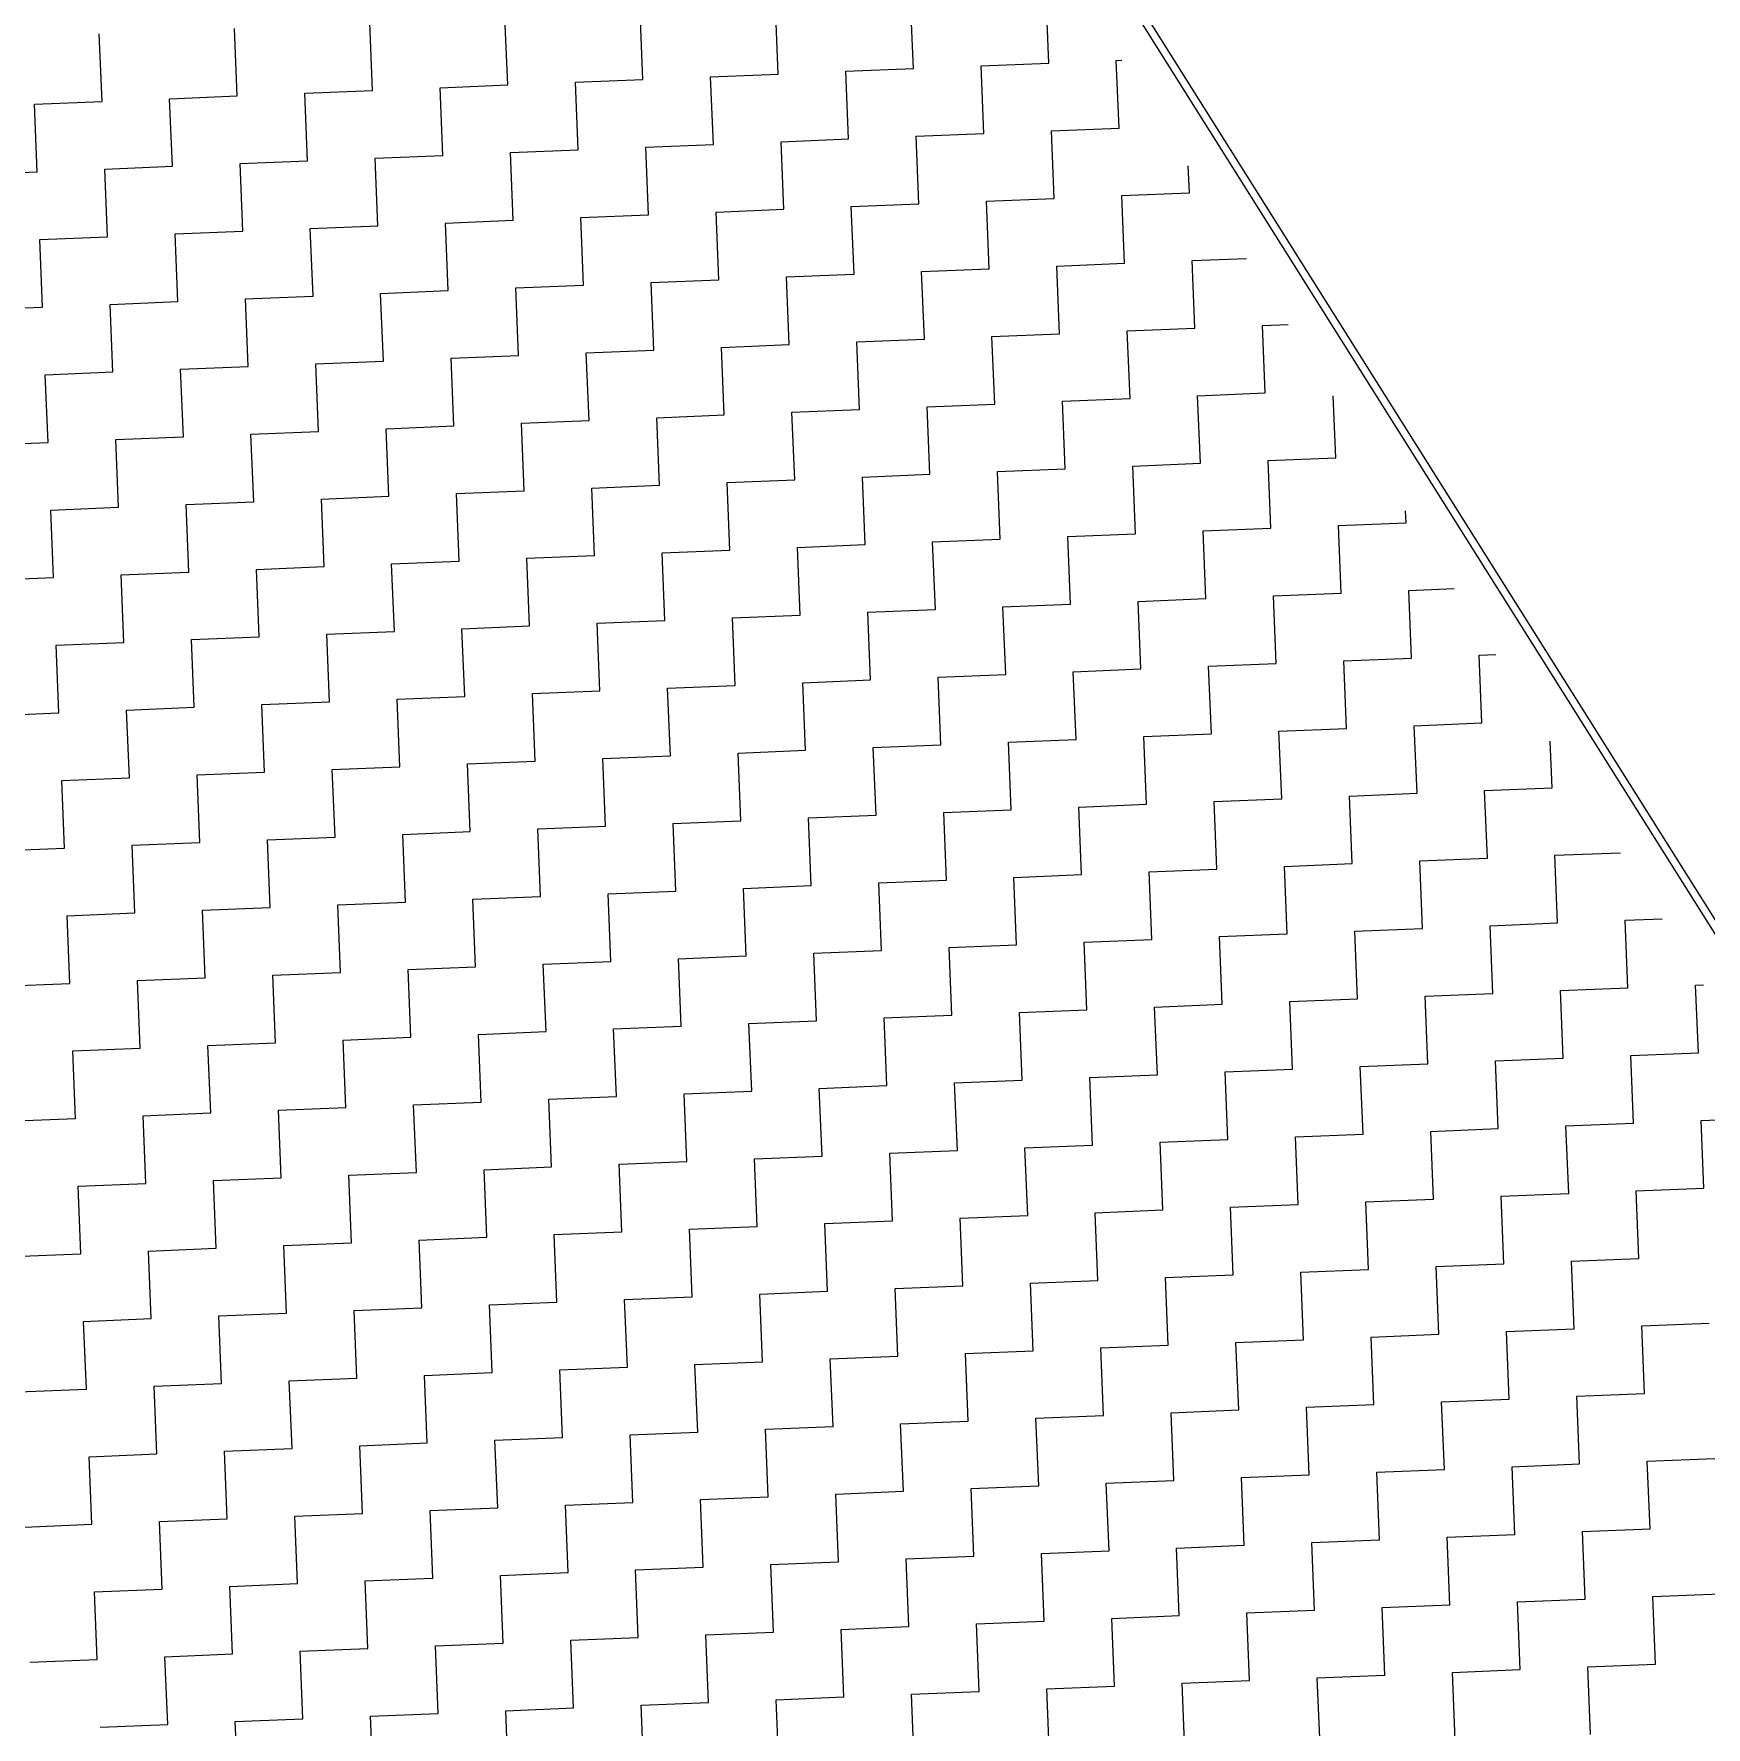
# Model space of a CAD drawing. Header units: metres. Extents: x 281802 to 284768, y 2076477 to 2081449.
# Drawn here: x 281966.5 to 282072.8, y 2077257.9 to 2077365.5 of the extents above; entities that cross this region are included whole.
import ezdxf

# ---------------------------------------------------------------- set-up
doc = ezdxf.new("R2010")
doc.units = ezdxf.units.M
doc.layers.add('POLY_HATCH', color=12, linetype='Continuous')
doc.layers.add('POLY_PARCEL', color=6, linetype='Continuous')

msp = doc.modelspace()

# ---------------------------------------------------------------- linework, layer by layer
at = {"layer": 'POLY_HATCH'}
msp.add_line((282091.99, 2077279.56), (282005.34, 2077417.31), dxfattribs=at)
at = {"layer": 'POLY_HATCH', "linetype": 'Continuous'}
for p, q in [((282031, 2077363.64), (282030.82, 2077367.94)), ((282005.2, 2077362.59), (282005.03, 2077366.89)), ((282013.8, 2077362.94), (282013.63, 2077367.24)), ((282022.4, 2077363.29), (282022.22, 2077367.59)), ((281979.41, 2077361.55), (281979.24, 2077365.85)), ((281988.01, 2077361.9), (281987.84, 2077366.2)), ((281996.61, 2077362.25), (281996.43, 2077366.54)), ((281970.82, 2077361.2), (281970.64, 2077365.5)), ((282026.7, 2077363.46), (282031, 2077363.64)), ((282026.87, 2077359.17), (282026.7, 2077363.46)), ((282035.29, 2077363.81), (282035.65, 2077363.83)), ((282035.47, 2077359.51), (282035.29, 2077363.81)), ((282000.91, 2077362.42), (282005.2, 2077362.59)), ((282001.08, 2077358.12), (282000.91, 2077362.42)), ((282009.5, 2077362.77), (282013.8, 2077362.94)), ((282009.68, 2077358.47), (282009.5, 2077362.77)), ((282018.1, 2077363.12), (282022.4, 2077363.29)), ((282018.27, 2077358.82), (282018.1, 2077363.12)), ((281966.52, 2077361.03), (281970.82, 2077361.2)), ((281975.11, 2077361.37), (281979.41, 2077361.55)), ((281975.29, 2077357.08), (281975.11, 2077361.37)), ((281983.71, 2077361.72), (281988.01, 2077361.9)), ((281983.89, 2077357.42), (281983.71, 2077361.72)), ((281992.31, 2077362.07), (281996.61, 2077362.25)), ((281992.48, 2077357.77), (281992.31, 2077362.07)), ((281966.69, 2077356.73), (281966.52, 2077361.03)), ((282022.57, 2077358.99), (282026.87, 2077359.17)), ((282031.17, 2077359.34), (282035.47, 2077359.51)), ((282031.34, 2077355.04), (282031.17, 2077359.34)), ((281996.78, 2077357.95), (282001.08, 2077358.12)), ((282005.38, 2077358.3), (282009.68, 2077358.47)), ((282005.55, 2077354), (282005.38, 2077358.3)), ((282013.98, 2077358.64), (282018.27, 2077358.82)), ((282014.15, 2077354.35), (282013.98, 2077358.64)), ((282022.75, 2077354.69), (282022.57, 2077358.99)), ((281970.99, 2077356.9), (281975.29, 2077357.08)), ((281971.16, 2077352.6), (281970.99, 2077356.9)), ((281979.59, 2077357.25), (281983.89, 2077357.42)), ((281979.76, 2077352.95), (281979.59, 2077357.25)), ((281988.18, 2077357.6), (281992.48, 2077357.77)), ((281988.36, 2077353.3), (281988.18, 2077357.6)), ((281996.96, 2077353.65), (281996.78, 2077357.95)), ((282039.94, 2077355.39), (282039.87, 2077357.12)), ((281962.39, 2077356.55), (281966.69, 2077356.73)), ((282027.05, 2077354.87), (282031.34, 2077355.04)), ((282027.22, 2077350.57), (282027.05, 2077354.87)), ((282035.64, 2077355.22), (282039.94, 2077355.39)), ((282035.82, 2077350.92), (282035.64, 2077355.22)), ((282001.25, 2077353.82), (282005.55, 2077354)), ((282001.43, 2077349.52), (282001.25, 2077353.82)), ((282009.85, 2077354.17), (282014.15, 2077354.35)), ((282010.03, 2077349.87), (282009.85, 2077354.17)), ((282018.45, 2077354.52), (282022.75, 2077354.69)), ((282018.62, 2077350.22), (282018.45, 2077354.52)), ((281966.87, 2077352.43), (281971.16, 2077352.6)), ((281975.46, 2077352.78), (281979.76, 2077352.95)), ((281975.64, 2077348.48), (281975.46, 2077352.78)), ((281984.06, 2077353.13), (281988.36, 2077353.3)), ((281984.23, 2077348.83), (281984.06, 2077353.13)), ((281992.66, 2077353.47), (281996.96, 2077353.65)), ((281992.83, 2077349.18), (281992.66, 2077353.47)), ((281967.04, 2077348.13), (281966.87, 2077352.43)), ((282022.92, 2077350.39), (282027.22, 2077350.57)), ((282031.52, 2077350.74), (282035.82, 2077350.92)), ((282031.69, 2077346.44), (282031.52, 2077350.74)), ((282040.12, 2077351.09), (282043.58, 2077351.23)), ((282040.29, 2077346.79), (282040.12, 2077351.09)), ((281997.13, 2077349.35), (282001.43, 2077349.52)), ((282005.73, 2077349.7), (282010.03, 2077349.87)), ((282005.9, 2077345.4), (282005.73, 2077349.7)), ((282014.32, 2077350.05), (282018.62, 2077350.22)), ((282014.5, 2077345.75), (282014.32, 2077350.05)), ((282023.1, 2077346.1), (282022.92, 2077350.39)), ((281971.34, 2077348.3), (281975.64, 2077348.48)), ((281971.51, 2077344.01), (281971.34, 2077348.3)), ((281979.94, 2077348.65), (281984.23, 2077348.83)), ((281980.11, 2077344.35), (281979.94, 2077348.65)), ((281988.53, 2077349), (281992.83, 2077349.18)), ((281988.71, 2077344.7), (281988.53, 2077349)), ((281997.3, 2077345.05), (281997.13, 2077349.35)), ((281962.74, 2077347.96), (281967.04, 2077348.13)), ((282027.39, 2077346.27), (282031.69, 2077346.44)), ((282027.57, 2077341.97), (282027.39, 2077346.27)), ((282035.99, 2077346.62), (282040.29, 2077346.79)), ((282036.17, 2077342.32), (282035.99, 2077346.62)), ((282044.59, 2077346.97), (282046.22, 2077347.03)), ((282044.76, 2077342.67), (282044.59, 2077346.97)), ((281993.01, 2077344.88), (281997.3, 2077345.05)), ((282001.6, 2077345.23), (282005.9, 2077345.4)), ((282001.78, 2077340.93), (282001.6, 2077345.23)), ((282010.2, 2077345.57), (282014.5, 2077345.75)), ((282010.37, 2077341.28), (282010.2, 2077345.57)), ((282018.8, 2077345.92), (282023.1, 2077346.1)), ((282018.97, 2077341.62), (282018.8, 2077345.92)), ((281967.21, 2077343.83), (281971.51, 2077344.01)), ((281975.81, 2077344.18), (281980.11, 2077344.35)), ((281975.99, 2077339.88), (281975.81, 2077344.18)), ((281984.41, 2077344.53), (281988.71, 2077344.7)), ((281984.58, 2077340.23), (281984.41, 2077344.53)), ((281993.18, 2077340.58), (281993.01, 2077344.88)), ((281967.39, 2077339.53), (281967.21, 2077343.83)), ((282023.27, 2077341.8), (282027.57, 2077341.97)), ((282031.87, 2077342.15), (282036.17, 2077342.32)), ((282032.04, 2077337.85), (282031.87, 2077342.15)), ((282040.46, 2077342.49), (282044.76, 2077342.67)), ((282040.64, 2077338.2), (282040.46, 2077342.49)), ((282049.24, 2077338.54), (282049.08, 2077342.49)), ((281997.48, 2077340.75), (282001.78, 2077340.93)), ((281997.65, 2077336.45), (281997.48, 2077340.75)), ((282006.08, 2077341.1), (282010.37, 2077341.28)), ((282006.25, 2077336.8), (282006.08, 2077341.1)), ((282014.67, 2077341.45), (282018.97, 2077341.62)), ((282014.85, 2077337.15), (282014.67, 2077341.45)), ((282023.44, 2077337.5), (282023.27, 2077341.8)), ((281971.69, 2077339.71), (281975.99, 2077339.88)), ((281971.86, 2077335.41), (281971.69, 2077339.71)), ((281980.28, 2077340.06), (281984.58, 2077340.23)), ((281980.46, 2077335.76), (281980.28, 2077340.06)), ((281988.88, 2077340.4), (281993.18, 2077340.58)), ((281989.06, 2077336.11), (281988.88, 2077340.4)), ((281963.09, 2077339.36), (281967.39, 2077339.53)), ((282027.74, 2077337.67), (282032.04, 2077337.85)), ((282027.92, 2077333.37), (282027.74, 2077337.67)), ((282036.34, 2077338.02), (282040.64, 2077338.2)), ((282036.51, 2077333.72), (282036.34, 2077338.02)), ((282044.94, 2077338.37), (282049.24, 2077338.54)), ((282045.11, 2077334.07), (282044.94, 2077338.37)), ((281993.35, 2077336.28), (281997.65, 2077336.45)), ((282001.95, 2077336.63), (282006.25, 2077336.8)), ((282002.13, 2077332.33), (282001.95, 2077336.63)), ((282010.55, 2077336.98), (282014.85, 2077337.15)), ((282010.72, 2077332.68), (282010.55, 2077336.98)), ((282019.15, 2077337.32), (282023.44, 2077337.5)), ((282019.32, 2077333.03), (282019.15, 2077337.32)), ((281967.56, 2077335.23), (281971.86, 2077335.41)), ((281976.16, 2077335.58), (281980.46, 2077335.76)), ((281976.33, 2077331.28), (281976.16, 2077335.58)), ((281984.76, 2077335.93), (281989.06, 2077336.11)), ((281984.93, 2077331.63), (281984.76, 2077335.93)), ((281993.53, 2077331.98), (281993.35, 2077336.28)), ((281967.74, 2077330.94), (281967.56, 2077335.23)), ((282049.41, 2077334.25), (282053.71, 2077334.42)), ((282053.71, 2077334.42), (282053.68, 2077335.18)), ((282023.62, 2077333.2), (282027.92, 2077333.37)), ((282032.22, 2077333.55), (282036.51, 2077333.72)), ((282032.39, 2077329.25), (282032.22, 2077333.55)), ((282040.81, 2077333.9), (282045.11, 2077334.07)), ((282040.99, 2077329.6), (282040.81, 2077333.9)), ((282049.58, 2077329.95), (282049.41, 2077334.25)), ((281997.83, 2077332.16), (282002.13, 2077332.33)), ((281998, 2077327.86), (281997.83, 2077332.16)), ((282006.42, 2077332.5), (282010.72, 2077332.68)), ((282006.6, 2077328.21), (282006.42, 2077332.5)), ((282015.02, 2077332.85), (282019.32, 2077333.03)), ((282015.2, 2077328.55), (282015.02, 2077332.85)), ((282023.79, 2077328.9), (282023.62, 2077333.2)), ((281972.04, 2077331.11), (281976.33, 2077331.28)), ((281972.21, 2077326.81), (281972.04, 2077331.11)), ((281980.63, 2077331.46), (281984.93, 2077331.63)), ((281980.81, 2077327.16), (281980.63, 2077331.46)), ((281989.23, 2077331.81), (281993.53, 2077331.98)), ((281989.4, 2077327.51), (281989.23, 2077331.81)), ((281963.44, 2077330.76), (281967.74, 2077330.94)), ((282053.88, 2077330.12), (282056.78, 2077330.24)), ((282054.06, 2077325.82), (282053.88, 2077330.12)), ((282028.09, 2077329.08), (282032.39, 2077329.25)), ((282028.27, 2077324.78), (282028.09, 2077329.08)), ((282036.69, 2077329.42), (282040.99, 2077329.6)), ((282036.86, 2077325.13), (282036.69, 2077329.42)), ((282045.29, 2077329.77), (282049.58, 2077329.95)), ((282045.46, 2077325.47), (282045.29, 2077329.77)), ((281993.7, 2077327.68), (281998, 2077327.86)), ((282002.3, 2077328.03), (282006.6, 2077328.21)), ((282002.47, 2077323.73), (282002.3, 2077328.03)), ((282010.9, 2077328.38), (282015.2, 2077328.55)), ((282011.07, 2077324.08), (282010.9, 2077328.38)), ((282019.49, 2077328.73), (282023.79, 2077328.9)), ((282019.67, 2077324.43), (282019.49, 2077328.73)), ((281967.91, 2077326.64), (281972.21, 2077326.81)), ((281976.51, 2077326.99), (281980.81, 2077327.16)), ((281976.68, 2077322.69), (281976.51, 2077326.99)), ((281985.11, 2077327.33), (281989.4, 2077327.51)), ((281985.28, 2077323.04), (281985.11, 2077327.33)), ((281993.88, 2077323.38), (281993.7, 2077327.68)), ((281968.08, 2077322.34), (281967.91, 2077326.64)), ((282049.76, 2077325.65), (282054.06, 2077325.82)), ((282058.36, 2077326), (282059.42, 2077326.04)), ((282058.53, 2077321.7), (282058.36, 2077326)), ((282023.97, 2077324.6), (282028.27, 2077324.78)), ((282024.14, 2077320.3), (282023.97, 2077324.6)), ((282032.56, 2077324.95), (282036.86, 2077325.13)), ((282032.74, 2077320.65), (282032.56, 2077324.95)), ((282041.16, 2077325.3), (282045.46, 2077325.47)), ((282041.34, 2077321), (282041.16, 2077325.3)), ((282049.93, 2077321.35), (282049.76, 2077325.65)), ((281998.18, 2077323.56), (282002.47, 2077323.73)), ((281998.35, 2077319.26), (281998.18, 2077323.56)), ((282006.77, 2077323.91), (282011.07, 2077324.08)), ((282006.95, 2077319.61), (282006.77, 2077323.91)), ((282015.37, 2077324.25), (282019.67, 2077324.43)), ((282015.54, 2077319.96), (282015.37, 2077324.25)), ((281972.38, 2077322.51), (281976.68, 2077322.69)), ((281972.56, 2077318.21), (281972.38, 2077322.51)), ((281980.98, 2077322.86), (281985.28, 2077323.04)), ((281981.15, 2077318.56), (281980.98, 2077322.86)), ((281989.58, 2077323.21), (281993.88, 2077323.38)), ((281989.75, 2077318.91), (281989.58, 2077323.21)), ((281963.79, 2077322.16), (281968.08, 2077322.34)), ((282054.23, 2077321.52), (282058.53, 2077321.7)), ((282054.41, 2077317.23), (282054.23, 2077321.52)), ((282019.84, 2077320.13), (282024.14, 2077320.3)), ((282028.44, 2077320.48), (282032.74, 2077320.65)), ((282028.61, 2077316.18), (282028.44, 2077320.48)), ((282037.04, 2077320.83), (282041.34, 2077321)), ((282037.21, 2077316.53), (282037.04, 2077320.83)), ((282045.63, 2077321.18), (282049.93, 2077321.35)), ((282045.81, 2077316.88), (282045.63, 2077321.18)), ((282063, 2077317.57), (282062.88, 2077320.54)), ((281994.05, 2077319.09), (281998.35, 2077319.26)), ((282002.65, 2077319.43), (282006.95, 2077319.61)), ((282002.82, 2077315.14), (282002.65, 2077319.43)), ((282011.25, 2077319.78), (282015.54, 2077319.96)), ((282011.42, 2077315.48), (282011.25, 2077319.78)), ((282020.02, 2077315.83), (282019.84, 2077320.13)), ((281968.26, 2077318.04), (281972.56, 2077318.21)), ((281976.86, 2077318.39), (281981.15, 2077318.56)), ((281977.03, 2077314.09), (281976.86, 2077318.39)), ((281985.45, 2077318.74), (281989.75, 2077318.91)), ((281985.63, 2077314.44), (281985.45, 2077318.74)), ((281994.22, 2077314.79), (281994.05, 2077319.09)), ((281968.43, 2077313.74), (281968.26, 2077318.04)), ((282050.11, 2077317.05), (282054.41, 2077317.23)), ((282058.7, 2077317.4), (282063, 2077317.57)), ((282058.88, 2077313.1), (282058.7, 2077317.4)), ((282024.32, 2077316.01), (282028.61, 2077316.18)), ((282024.49, 2077311.71), (282024.32, 2077316.01)), ((282032.91, 2077316.35), (282037.21, 2077316.53)), ((282033.09, 2077312.06), (282032.91, 2077316.35)), ((282041.51, 2077316.7), (282045.81, 2077316.88)), ((282041.68, 2077312.4), (282041.51, 2077316.7)), ((282050.28, 2077312.75), (282050.11, 2077317.05)), ((281998.52, 2077314.96), (282002.82, 2077315.14)), ((281998.7, 2077310.66), (281998.52, 2077314.96)), ((282007.12, 2077315.31), (282011.42, 2077315.48)), ((282007.29, 2077311.01), (282007.12, 2077315.31)), ((282015.72, 2077315.66), (282020.02, 2077315.83)), ((282015.89, 2077311.36), (282015.72, 2077315.66)), ((281972.73, 2077313.92), (281977.03, 2077314.09)), ((281972.91, 2077309.62), (281972.73, 2077313.92)), ((281981.33, 2077314.26), (281985.63, 2077314.44)), ((281981.5, 2077309.97), (281981.33, 2077314.26)), ((281989.93, 2077314.61), (281994.22, 2077314.79)), ((281990.1, 2077310.31), (281989.93, 2077314.61)), ((281964.13, 2077313.57), (281968.43, 2077313.74)), ((282054.58, 2077312.93), (282058.88, 2077313.1)), ((282054.75, 2077308.63), (282054.58, 2077312.93)), ((282063.18, 2077313.28), (282067.35, 2077313.44)), ((282063.35, 2077308.98), (282063.18, 2077313.28)), ((282020.19, 2077311.53), (282024.49, 2077311.71)), ((282028.79, 2077311.88), (282033.09, 2077312.06)), ((282028.96, 2077307.58), (282028.79, 2077311.88)), ((282037.39, 2077312.23), (282041.68, 2077312.4)), ((282037.56, 2077307.93), (282037.39, 2077312.23)), ((282045.98, 2077312.58), (282050.28, 2077312.75)), ((282046.16, 2077308.28), (282045.98, 2077312.58)), ((281994.4, 2077310.49), (281998.7, 2077310.66)), ((282003, 2077310.84), (282007.29, 2077311.01)), ((282003.17, 2077306.54), (282003, 2077310.84)), ((282011.59, 2077311.18), (282015.89, 2077311.36)), ((282011.77, 2077306.89), (282011.59, 2077311.18)), ((282020.36, 2077307.23), (282020.19, 2077311.53)), ((281968.61, 2077309.44), (281972.91, 2077309.62)), ((281977.2, 2077309.79), (281981.5, 2077309.97)), ((281977.38, 2077305.49), (281977.2, 2077309.79)), ((281985.8, 2077310.14), (281990.1, 2077310.31)), ((281985.98, 2077305.84), (281985.8, 2077310.14)), ((281994.57, 2077306.19), (281994.4, 2077310.49)), ((281968.78, 2077305.14), (281968.61, 2077309.44)), ((282050.46, 2077308.45), (282054.75, 2077308.63)), ((282050.63, 2077304.16), (282050.46, 2077308.45)), ((282059.05, 2077308.8), (282063.35, 2077308.98)), ((282059.23, 2077304.5), (282059.05, 2077308.8)), ((282067.65, 2077309.15), (282069.99, 2077309.25)), ((282067.82, 2077304.85), (282067.65, 2077309.15)), ((282024.66, 2077307.41), (282028.96, 2077307.58)), ((282024.84, 2077303.11), (282024.66, 2077307.41)), ((282033.26, 2077307.76), (282037.56, 2077307.93)), ((282033.43, 2077303.46), (282033.26, 2077307.76)), ((282041.86, 2077308.11), (282046.16, 2077308.28)), ((282042.03, 2077303.81), (282041.86, 2077308.11)), ((281998.87, 2077306.36), (282003.17, 2077306.54)), ((281999.05, 2077302.07), (281998.87, 2077306.36)), ((282007.47, 2077306.71), (282011.77, 2077306.89)), ((282007.64, 2077302.41), (282007.47, 2077306.71)), ((282016.07, 2077307.06), (282020.36, 2077307.23)), ((282016.24, 2077302.76), (282016.07, 2077307.06)), ((281973.08, 2077305.32), (281977.38, 2077305.49)), ((281973.25, 2077301.02), (281973.08, 2077305.32)), ((281981.68, 2077305.67), (281985.98, 2077305.84)), ((281981.85, 2077301.37), (281981.68, 2077305.67)), ((281990.27, 2077306.02), (281994.57, 2077306.19)), ((281990.45, 2077301.72), (281990.27, 2077306.02)), ((281964.48, 2077304.97), (281968.78, 2077305.14)), ((282046.33, 2077303.98), (282050.63, 2077304.16)), ((282054.93, 2077304.33), (282059.23, 2077304.5)), ((282055.1, 2077300.03), (282054.93, 2077304.33)), ((282063.53, 2077304.68), (282067.82, 2077304.85)), ((282063.7, 2077300.38), (282063.53, 2077304.68)), ((282072.12, 2077305.03), (282072.63, 2077305.05)), ((282072.3, 2077300.73), (282072.12, 2077305.03)), ((282020.54, 2077302.94), (282024.84, 2077303.11)), ((282029.14, 2077303.28), (282033.43, 2077303.46)), ((282029.31, 2077298.99), (282029.14, 2077303.28)), ((282037.73, 2077303.63), (282042.03, 2077303.81)), ((282037.91, 2077299.33), (282037.73, 2077303.63)), ((282046.5, 2077299.68), (282046.33, 2077303.98)), ((281994.75, 2077301.89), (281999.05, 2077302.07)), ((282003.34, 2077302.24), (282007.64, 2077302.41)), ((282003.52, 2077297.94), (282003.34, 2077302.24)), ((282011.94, 2077302.59), (282016.24, 2077302.76)), ((282012.12, 2077298.29), (282011.94, 2077302.59)), ((282020.71, 2077298.64), (282020.54, 2077302.94)), ((281968.96, 2077300.85), (281973.25, 2077301.02)), ((281977.55, 2077301.19), (281981.85, 2077301.37)), ((281977.73, 2077296.9), (281977.55, 2077301.19)), ((281986.15, 2077301.54), (281990.45, 2077301.72)), ((281986.32, 2077297.24), (281986.15, 2077301.54)), ((281994.92, 2077297.59), (281994.75, 2077301.89)), ((281969.13, 2077296.55), (281968.96, 2077300.85)), ((282050.8, 2077299.86), (282055.1, 2077300.03)), ((282050.98, 2077295.56), (282050.8, 2077299.86)), ((282059.4, 2077300.21), (282063.7, 2077300.38)), ((282059.57, 2077295.91), (282059.4, 2077300.21)), ((282068, 2077300.55), (282072.3, 2077300.73)), ((282068.17, 2077296.25), (282068, 2077300.55)), ((282025.01, 2077298.81), (282029.31, 2077298.99)), ((282025.19, 2077294.51), (282025.01, 2077298.81)), ((282033.61, 2077299.16), (282037.91, 2077299.33)), ((282033.78, 2077294.86), (282033.61, 2077299.16)), ((282042.21, 2077299.51), (282046.5, 2077299.68)), ((282042.38, 2077295.21), (282042.21, 2077299.51)), ((281999.22, 2077297.77), (282003.52, 2077297.94)), ((281999.39, 2077293.47), (281999.22, 2077297.77)), ((282007.82, 2077298.11), (282012.12, 2077298.29)), ((282007.99, 2077293.82), (282007.82, 2077298.11)), ((282016.41, 2077298.46), (282020.71, 2077298.64)), ((282016.59, 2077294.16), (282016.41, 2077298.46)), ((281973.43, 2077296.72), (281977.73, 2077296.9)), ((281973.6, 2077292.42), (281973.43, 2077296.72)), ((281982.03, 2077297.07), (281986.32, 2077297.24)), ((281982.2, 2077292.77), (281982.03, 2077297.07)), ((281990.62, 2077297.42), (281994.92, 2077297.59)), ((281990.8, 2077293.12), (281990.62, 2077297.42)), ((281964.83, 2077296.37), (281969.13, 2077296.55)), ((282046.68, 2077295.38), (282050.98, 2077295.56)), ((282055.28, 2077295.73), (282059.57, 2077295.91)), ((282055.45, 2077291.43), (282055.28, 2077295.73)), ((282063.87, 2077296.08), (282068.17, 2077296.25)), ((282064.05, 2077291.78), (282063.87, 2077296.08)), ((282072.47, 2077296.43), (282076.77, 2077296.6)), ((282072.64, 2077292.13), (282072.47, 2077296.43)), ((282020.89, 2077294.34), (282025.19, 2077294.51)), ((282029.48, 2077294.69), (282033.78, 2077294.86)), ((282029.66, 2077290.39), (282029.48, 2077294.69)), ((282038.08, 2077295.04), (282042.38, 2077295.21)), ((282038.26, 2077290.74), (282038.08, 2077295.04)), ((282046.85, 2077291.09), (282046.68, 2077295.38)), ((281995.1, 2077293.29), (281999.39, 2077293.47)), ((282003.69, 2077293.64), (282007.99, 2077293.82)), ((282003.87, 2077289.34), (282003.69, 2077293.64)), ((282012.29, 2077293.99), (282016.59, 2077294.16)), ((282012.46, 2077289.69), (282012.29, 2077293.99)), ((282021.06, 2077290.04), (282020.89, 2077294.34)), ((281969.3, 2077292.25), (281973.6, 2077292.42)), ((281977.9, 2077292.6), (281982.2, 2077292.77)), ((281978.08, 2077288.3), (281977.9, 2077292.6)), ((281986.5, 2077292.95), (281990.8, 2077293.12)), ((281986.67, 2077288.65), (281986.5, 2077292.95)), ((281995.27, 2077289), (281995.1, 2077293.29)), ((281969.48, 2077287.95), (281969.3, 2077292.25)), ((282051.15, 2077291.26), (282055.45, 2077291.43)), ((282051.33, 2077286.96), (282051.15, 2077291.26)), ((282059.75, 2077291.61), (282064.05, 2077291.78)), ((282059.92, 2077287.31), (282059.75, 2077291.61)), ((282068.35, 2077291.96), (282072.64, 2077292.13)), ((282068.52, 2077287.66), (282068.35, 2077291.96)), ((282025.36, 2077290.21), (282029.66, 2077290.39)), ((282025.53, 2077285.92), (282025.36, 2077290.21)), ((282033.96, 2077290.56), (282038.26, 2077290.74)), ((282034.13, 2077286.26), (282033.96, 2077290.56)), ((282042.55, 2077290.91), (282046.85, 2077291.09)), ((282042.73, 2077286.61), (282042.55, 2077290.91)), ((281999.57, 2077289.17), (282003.87, 2077289.34)), ((281999.74, 2077284.87), (281999.57, 2077289.17)), ((282008.17, 2077289.52), (282012.46, 2077289.69)), ((282008.34, 2077285.22), (282008.17, 2077289.52)), ((282016.76, 2077289.87), (282021.06, 2077290.04)), ((282016.94, 2077285.57), (282016.76, 2077289.87)), ((281973.78, 2077288.12), (281978.08, 2077288.3)), ((281973.95, 2077283.83), (281973.78, 2077288.12)), ((281982.37, 2077288.47), (281986.67, 2077288.65)), ((281982.55, 2077284.17), (281982.37, 2077288.47)), ((281990.97, 2077288.82), (281995.27, 2077289)), ((281991.15, 2077284.52), (281990.97, 2077288.82)), ((281965.18, 2077287.78), (281969.48, 2077287.95)), ((282047.03, 2077286.79), (282051.33, 2077286.96)), ((282055.62, 2077287.14), (282059.92, 2077287.31)), ((282055.8, 2077282.84), (282055.62, 2077287.14)), ((282064.22, 2077287.48), (282068.52, 2077287.66)), ((282064.4, 2077283.18), (282064.22, 2077287.48)), ((282021.24, 2077285.74), (282025.53, 2077285.92)), ((282029.83, 2077286.09), (282034.13, 2077286.26)), ((282030.01, 2077281.79), (282029.83, 2077286.09)), ((282038.43, 2077286.44), (282042.73, 2077286.61)), ((282038.6, 2077282.14), (282038.43, 2077286.44)), ((282047.2, 2077282.49), (282047.03, 2077286.79)), ((281995.44, 2077284.7), (281999.74, 2077284.87)), ((282004.04, 2077285.04), (282008.34, 2077285.22)), ((282004.22, 2077280.75), (282004.04, 2077285.04)), ((282012.64, 2077285.39), (282016.94, 2077285.57)), ((282012.81, 2077281.09), (282012.64, 2077285.39)), ((282021.41, 2077281.44), (282021.24, 2077285.74)), ((281969.65, 2077283.65), (281973.95, 2077283.83)), ((281978.25, 2077284), (281982.55, 2077284.17)), ((281978.42, 2077279.7), (281978.25, 2077284)), ((281986.85, 2077284.35), (281991.15, 2077284.52)), ((281987.02, 2077280.05), (281986.85, 2077284.35)), ((281995.62, 2077280.4), (281995.44, 2077284.7)), ((281969.83, 2077279.35), (281969.65, 2077283.65)), ((282051.5, 2077282.66), (282055.8, 2077282.84)), ((282051.67, 2077278.36), (282051.5, 2077282.66)), ((282060.1, 2077283.01), (282064.4, 2077283.18)), ((282060.27, 2077278.71), (282060.1, 2077283.01)), ((282068.69, 2077283.36), (282072.99, 2077283.53)), ((282068.87, 2077279.06), (282068.69, 2077283.36)), ((282025.71, 2077281.62), (282030.01, 2077281.79)), ((282025.88, 2077277.32), (282025.71, 2077281.62)), ((282034.31, 2077281.97), (282038.6, 2077282.14)), ((282034.48, 2077277.67), (282034.31, 2077281.97)), ((282042.9, 2077282.31), (282047.2, 2077282.49)), ((282043.08, 2077278.02), (282042.9, 2077282.31)), ((281999.92, 2077280.57), (282004.22, 2077280.75)), ((282000.09, 2077276.27), (281999.92, 2077280.57)), ((282008.51, 2077280.92), (282012.81, 2077281.09)), ((282008.69, 2077276.62), (282008.51, 2077280.92)), ((282017.11, 2077281.27), (282021.41, 2077281.44)), ((282017.29, 2077276.97), (282017.11, 2077281.27)), ((281974.13, 2077279.53), (281978.42, 2077279.7)), ((281974.3, 2077275.23), (281974.13, 2077279.53)), ((281982.72, 2077279.88), (281987.02, 2077280.05)), ((281982.9, 2077275.58), (281982.72, 2077279.88)), ((281991.32, 2077280.22), (281995.62, 2077280.4)), ((281991.49, 2077275.93), (281991.32, 2077280.22)), ((281965.53, 2077279.18), (281969.83, 2077279.35)), ((282047.38, 2077278.19), (282051.67, 2077278.36)), ((282055.97, 2077278.54), (282060.27, 2077278.71)), ((282056.15, 2077274.24), (282055.97, 2077278.54)), ((282064.57, 2077278.89), (282068.87, 2077279.06)), ((282064.74, 2077274.59), (282064.57, 2077278.89)), ((282021.58, 2077277.14), (282025.88, 2077277.32)), ((282030.18, 2077277.49), (282034.48, 2077277.67)), ((282030.36, 2077273.19), (282030.18, 2077277.49)), ((282038.78, 2077277.84), (282043.08, 2077278.02)), ((282038.95, 2077273.54), (282038.78, 2077277.84)), ((282047.55, 2077273.89), (282047.38, 2077278.19)), ((281995.79, 2077276.1), (282000.09, 2077276.27)), ((282004.39, 2077276.45), (282008.69, 2077276.62)), ((282004.56, 2077272.15), (282004.39, 2077276.45)), ((282012.99, 2077276.8), (282017.29, 2077276.97)), ((282013.16, 2077272.5), (282012.99, 2077276.8)), ((282021.76, 2077272.85), (282021.58, 2077277.14)), ((281970, 2077275.05), (281974.3, 2077275.23)), ((281978.6, 2077275.4), (281982.9, 2077275.58)), ((281978.77, 2077271.1), (281978.6, 2077275.4)), ((281987.2, 2077275.75), (281991.49, 2077275.93)), ((281987.37, 2077271.45), (281987.2, 2077275.75)), ((281995.97, 2077271.8), (281995.79, 2077276.1)), ((281970.17, 2077270.76), (281970, 2077275.05)), ((282051.85, 2077274.06), (282056.15, 2077274.24)), ((282052.02, 2077269.77), (282051.85, 2077274.06)), ((282060.45, 2077274.41), (282064.74, 2077274.59)), ((282060.62, 2077270.11), (282060.45, 2077274.41)), ((282069.04, 2077274.76), (282073.34, 2077274.94)), ((282069.22, 2077270.46), (282069.04, 2077274.76)), ((282026.06, 2077273.02), (282030.36, 2077273.19)), ((282026.23, 2077268.72), (282026.06, 2077273.02)), ((282034.65, 2077273.37), (282038.95, 2077273.54)), ((282034.83, 2077269.07), (282034.65, 2077273.37)), ((282043.25, 2077273.72), (282047.55, 2077273.89)), ((282043.43, 2077269.42), (282043.25, 2077273.72)), ((282000.27, 2077271.97), (282004.56, 2077272.15)), ((282000.44, 2077267.68), (282000.27, 2077271.97)), ((282008.86, 2077272.32), (282013.16, 2077272.5)), ((282009.04, 2077268.02), (282008.86, 2077272.32)), ((282017.46, 2077272.67), (282021.76, 2077272.85)), ((282017.63, 2077268.37), (282017.46, 2077272.67)), ((281974.47, 2077270.93), (281978.77, 2077271.1)), ((281974.65, 2077266.63), (281974.47, 2077270.93)), ((281983.07, 2077271.28), (281987.37, 2077271.45)), ((281983.24, 2077266.98), (281983.07, 2077271.28)), ((281991.67, 2077271.63), (281995.97, 2077271.8)), ((281991.84, 2077267.33), (281991.67, 2077271.63)), ((281965.88, 2077270.58), (281970.17, 2077270.76)), ((282047.72, 2077269.59), (282052.02, 2077269.77)), ((282056.32, 2077269.94), (282060.62, 2077270.11)), ((282056.5, 2077265.64), (282056.32, 2077269.94)), ((282064.92, 2077270.29), (282069.22, 2077270.46)), ((282065.09, 2077265.99), (282064.92, 2077270.29)), ((282021.93, 2077268.55), (282026.23, 2077268.72)), ((282030.53, 2077268.9), (282034.83, 2077269.07)), ((282030.7, 2077264.6), (282030.53, 2077268.9)), ((282039.13, 2077269.24), (282043.43, 2077269.42)), ((282039.3, 2077264.95), (282039.13, 2077269.24)), ((282047.9, 2077265.29), (282047.72, 2077269.59)), ((281996.14, 2077267.5), (282000.44, 2077267.68)), ((282004.74, 2077267.85), (282009.04, 2077268.02)), ((282004.91, 2077263.55), (282004.74, 2077267.85)), ((282013.34, 2077268.2), (282017.63, 2077268.37)), ((282013.51, 2077263.9), (282013.34, 2077268.2)), ((282022.11, 2077264.25), (282021.93, 2077268.55)), ((281970.35, 2077266.46), (281974.65, 2077266.63)), ((281978.95, 2077266.81), (281983.24, 2077266.98)), ((281979.12, 2077262.51), (281978.95, 2077266.81)), ((281987.54, 2077267.15), (281991.84, 2077267.33)), ((281987.72, 2077262.86), (281987.54, 2077267.15)), ((281996.31, 2077263.2), (281996.14, 2077267.5)), ((281970.52, 2077262.16), (281970.35, 2077266.46)), ((282052.2, 2077265.47), (282056.5, 2077265.64)), ((282052.37, 2077261.17), (282052.2, 2077265.47)), ((282060.79, 2077265.82), (282065.09, 2077265.99)), ((282060.97, 2077261.52), (282060.79, 2077265.82)), ((282069.39, 2077266.16), (282073.69, 2077266.34)), ((282069.57, 2077261.87), (282069.39, 2077266.16)), ((282026.41, 2077264.42), (282030.7, 2077264.6)), ((282026.58, 2077260.12), (282026.41, 2077264.42)), ((282035, 2077264.77), (282039.3, 2077264.95)), ((282035.18, 2077260.47), (282035, 2077264.77)), ((282043.6, 2077265.12), (282047.9, 2077265.29)), ((282043.77, 2077260.82), (282043.6, 2077265.12)), ((282000.61, 2077263.38), (282004.91, 2077263.55)), ((282000.79, 2077259.08), (282000.61, 2077263.38)), ((282009.21, 2077263.73), (282013.51, 2077263.9)), ((282009.38, 2077259.43), (282009.21, 2077263.73)), ((282017.81, 2077264.07), (282022.11, 2077264.25)), ((282017.98, 2077259.78), (282017.81, 2077264.07)), ((281974.82, 2077262.33), (281979.12, 2077262.51)), ((281975, 2077258.03), (281974.82, 2077262.33)), ((281983.42, 2077262.68), (281987.72, 2077262.86)), ((281983.59, 2077258.38), (281983.42, 2077262.68)), ((281992.02, 2077263.03), (281996.31, 2077263.2)), ((281992.19, 2077258.73), (281992.02, 2077263.03)), ((281966.22, 2077261.98), (281970.52, 2077262.16)), ((282048.07, 2077260.99), (282052.37, 2077261.17)), ((282056.67, 2077261.34), (282060.97, 2077261.52)), ((282056.84, 2077257.04), (282056.67, 2077261.34)), ((282065.27, 2077261.69), (282069.57, 2077261.87)), ((282065.44, 2077257.39), (282065.27, 2077261.69)), ((282022.28, 2077259.95), (282026.58, 2077260.12)), ((282030.88, 2077260.3), (282035.18, 2077260.47)), ((282031.05, 2077256), (282030.88, 2077260.3)), ((282039.48, 2077260.65), (282043.77, 2077260.82)), ((282039.65, 2077256.35), (282039.48, 2077260.65)), ((282048.25, 2077256.7), (282048.07, 2077260.99)), ((281996.49, 2077258.9), (282000.79, 2077259.08)), ((282005.09, 2077259.25), (282009.38, 2077259.43)), ((282005.26, 2077254.95), (282005.09, 2077259.25)), ((282013.68, 2077259.6), (282017.98, 2077259.78)), ((282013.86, 2077255.3), (282013.68, 2077259.6)), ((282022.45, 2077255.65), (282022.28, 2077259.95)), ((281970.7, 2077257.86), (281975, 2077258.03)), ((281979.29, 2077258.21), (281983.59, 2077258.38)), ((281979.47, 2077253.91), (281979.29, 2077258.21)), ((281987.89, 2077258.56), (281992.19, 2077258.73)), ((281988.07, 2077254.26), (281987.89, 2077258.56)), ((281996.66, 2077254.61), (281996.49, 2077258.9))]:
    msp.add_line(p, q, dxfattribs=at)
at = {"layer": 'POLY_PARCEL'}
msp.add_line((282091.56, 2077279.34), (282004.92, 2077417.08), dxfattribs=at)

doc.saveas('drawing.dxf')
